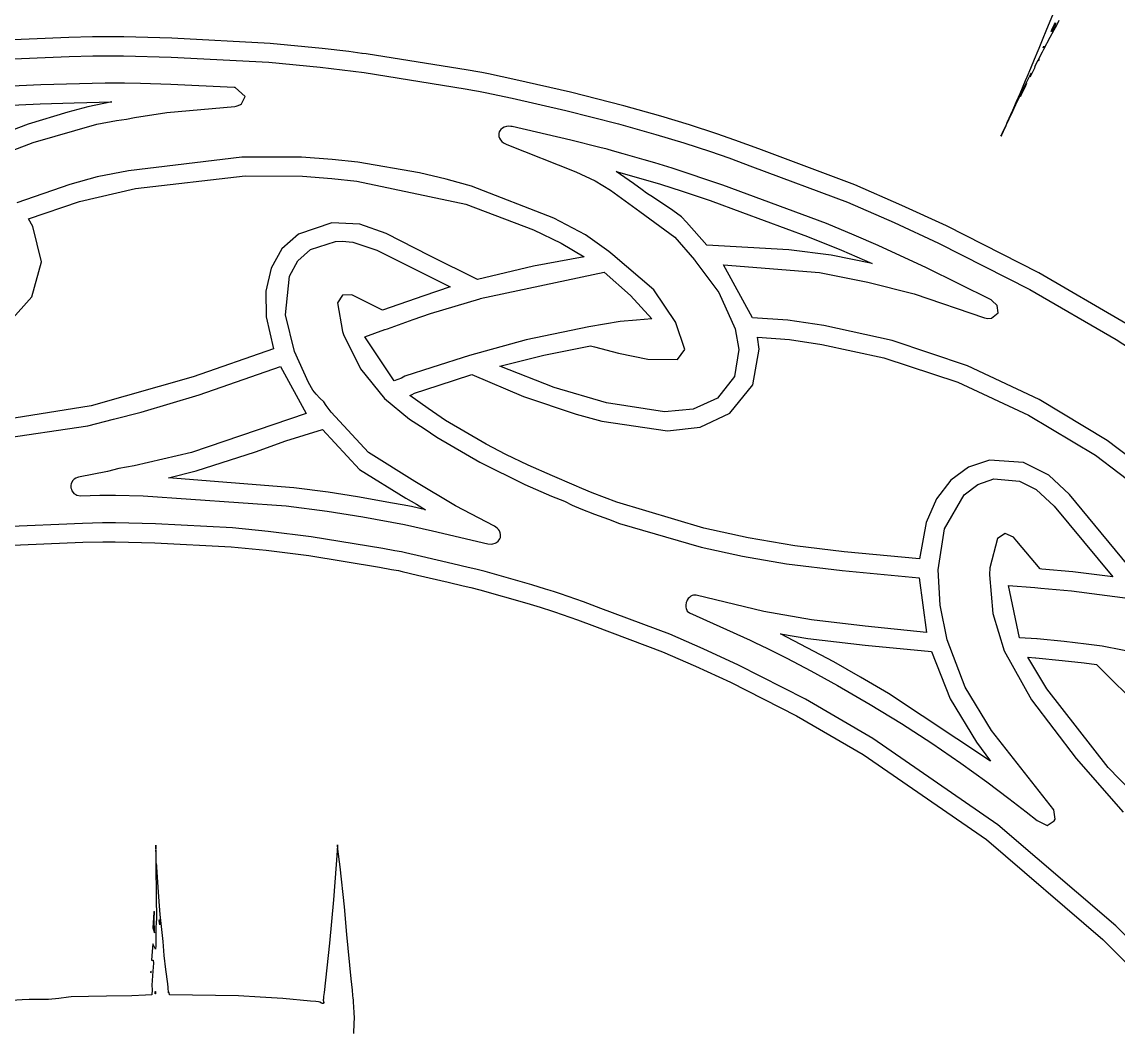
# Model space of a CAD drawing. Extents: x 0 to 238, y 0 to 238.
# Drawn here: x 116.11 to 149.35, y 147.68 to 178.18 of the extents above; entities that cross this region are included whole.
import ezdxf

# ---------------------------------------------------------------- set-up
doc = ezdxf.new("R2010")
doc.units = 0

msp = doc.modelspace()

# ---------------------------------------------------------------- linework, layer by layer
at = {"layer": 'Layer 1'}
for p, q in [((147.382742, 178.439117), (147.157354, 177.902765)), ((147.409994, 178.090613), (147.450758, 178.155098)), ((147.450758, 178.155098), (147.452308, 178.134479)), ((147.489624, 178.086592), (147.559432, 178.232944)), ((147.157354, 177.902765), (147.064703, 177.679601)), ((147.291996, 177.722464), (147.413216, 177.94179)), ((147.318289, 177.891907), (147.326104, 177.923174)), ((147.325364, 177.89568), (147.318289, 177.891907)), ((147.416731, 178.037855), (147.325364, 177.89568)), ((147.326104, 177.923174), (147.337424, 177.947092)), ((147.337424, 177.947092), (147.409994, 178.090613)), ((147.413216, 177.94179), (147.489624, 178.086592)), ((147.417, 178.038), (147.416731, 178.037855)), ((147.452308, 178.134479), (147.417, 178.038)), ((117.532077, 177.709581), (114.599457, 177.58021)), ((118.252784, 177.727908), (117.532077, 177.709581)), ((119.201507, 177.729729), (118.252784, 177.727908)), ((120.653637, 177.689839), (119.201507, 177.729729)), ((123.639287, 177.53035), (120.653637, 177.689839)), ((125.217347, 177.381167), (123.639287, 177.53035)), ((147.064703, 177.679601), (146.938702, 177.372614)), ((147.091672, 177.356047), (147.291996, 177.722464)), ((117.548102, 177.137199), (118.264427, 177.155526)), ((118.264427, 177.155526), (119.191859, 177.157276)), ((119.191859, 177.157276), (120.634489, 177.11759)), ((126.025913, 177.282926), (125.217347, 177.381167)), ((126.417126, 177.228739), (126.025913, 177.282926)), ((126.427907, 177.227661), (126.417126, 177.228739)), ((126.549059, 177.214456), (126.427907, 177.227661)), ((129.646219, 176.719207), (126.549059, 177.214456)), ((146.911211, 177.305837), (146.803199, 177.038336)), ((146.938702, 177.372614), (146.911211, 177.305837)), ((146.922344, 177.018868), (147.052928, 177.27061)), ((147.052928, 177.27061), (147.091672, 177.356047)), ((147.078533, 177.402587), (147.09922, 177.444356)), ((147.079476, 177.397871), (147.078533, 177.402587)), ((147.099624, 177.439166), (147.079476, 177.397871)), ((147.09922, 177.444356), (147.099624, 177.439166)), ((114.636702, 177.008904), (117.548102, 177.137199)), ((120.634489, 177.11759), (123.594869, 176.959515)), ((123.594869, 176.959515), (125.153579, 176.812153)), ((125.153579, 176.812153), (126.484079, 176.645588)), ((146.803199, 177.038336), (146.694783, 176.773191)), ((146.752478, 176.651237), (146.835894, 176.811604)), ((146.821947, 176.814031), (146.846071, 176.871641)), ((146.835894, 176.811604), (146.821947, 176.814031)), ((146.846071, 176.871641), (146.922344, 177.018868)), ((146.935433, 177.007414), (146.945, 177.024)), ((146.939813, 177.020083), (146.935433, 177.007414)), ((146.953018, 177.04178), (146.939813, 177.020083)), ((146.945, 177.024), (146.953018, 177.04178)), ((126.484079, 176.645588), (129.545339, 176.155594)), ((129.930095, 176.669008), (129.646219, 176.719207)), ((130.050909, 176.648124), (129.930095, 176.669008)), ((130.25723, 176.6048), (130.050909, 176.648124)), ((131.083723, 176.428598), (130.25723, 176.6048)), ((146.579636, 176.508788), (146.533414, 176.398555)), ((146.571768, 176.349788), (146.676343, 176.563994)), ((146.694783, 176.773191), (146.579636, 176.508788)), ((146.676343, 176.563994), (146.707669, 176.625445)), ((146.680313, 176.513795), (146.752478, 176.651237)), ((146.707669, 176.625445), (146.680313, 176.513795)), ((116.687228, 176.275699), (114.764108, 176.181567)), ((118.630288, 176.328997), (116.687228, 176.275699)), ((119.222903, 176.322664), (118.630288, 176.328997)), ((119.705282, 176.31094), (119.222903, 176.322664)), ((120.630688, 176.283582), (119.705282, 176.31094)), ((122.544238, 176.195988), (120.630688, 176.283582)), ((122.572943, 176.189249), (122.544238, 176.195988)), ((122.875203, 175.923433), (122.572943, 176.189249)), ((129.545339, 176.155594), (129.832449, 176.104856)), ((132.741563, 176.050119), (131.083723, 176.428598)), ((146.533414, 176.398555), (146.365636, 176.002962)), ((146.399784, 175.946437), (146.540206, 176.223712)), ((146.421975, 176.109483), (146.459773, 176.19034)), ((146.426008, 176.055738), (146.474268, 176.150406)), ((146.459773, 176.19034), (146.428983, 176.117301)), ((146.570796, 176.319324), (146.447219, 176.056877)), ((146.474268, 176.150406), (146.512405, 176.223448)), ((146.512405, 176.223448), (146.571768, 176.349788)), ((146.540206, 176.223712), (146.570796, 176.319324)), ((122.766855, 175.69892), (122.875203, 175.923433)), ((129.832449, 176.104856), (129.956429, 176.083427)), ((129.956429, 176.083427), (130.15938, 176.040707)), ((130.15938, 176.040707), (130.972462, 175.866932)), ((130.972462, 175.866932), (132.602942, 175.494585)), ((134.357633, 175.639907), (132.741563, 176.050119)), ((146.247449, 175.674092), (146.426008, 176.055738)), ((146.365636, 176.002962), (146.25978, 175.759986)), ((146.395, 175.949), (146.384959, 175.923259)), ((146.384959, 175.923259), (146.399784, 175.946437)), ((146.447219, 176.056877), (146.395, 175.949)), ((146.428983, 176.117301), (146.415507, 176.092773)), ((146.415507, 176.092773), (146.421975, 176.109483)), ((114.53846, 175.592501), (116.66613, 175.701456)), ((116.66613, 175.701456), (117.69558, 175.733999)), ((118.105664, 175.608672), (117.506507, 175.446756)), ((117.69558, 175.733999), (118.84153, 175.757045)), ((118.84153, 175.757045), (118.105664, 175.608672)), ((120.5098, 175.434785), (122.56707, 175.622779)), ((122.56707, 175.622779), (122.611743, 175.632682)), ((122.611743, 175.632682), (122.671173, 175.645823)), ((122.671173, 175.645823), (122.740642, 175.681803)), ((122.740642, 175.681803), (122.766855, 175.69892)), ((132.602942, 175.494585), (134.194342, 175.091109)), ((135.483503, 175.320587), (134.357633, 175.639907)), ((146.144086, 175.496673), (145.977521, 175.124123)), ((146.04241, 175.242058), (146.155945, 175.481382)), ((146.25978, 175.759986), (146.144086, 175.496673)), ((146.155945, 175.481382), (146.247449, 175.674092)), ((117.506507, 175.446756), (116.302677, 175.082359)), ((118.3838, 175.080766), (118.978368, 175.19228)), ((118.978368, 175.19228), (119.278683, 175.237359)), ((119.278683, 175.237359), (119.526982, 175.280954)), ((119.526982, 175.280954), (120.5098, 175.434785)), ((136.351169, 175.059757), (135.483503, 175.320587)), ((145.878405, 174.898549), (146.04241, 175.242058)), ((116.302677, 175.082359), (113.909437, 174.167596)), ((116.456098, 174.524023), (118.3838, 175.080766)), ((130.577683, 174.826339), (130.569194, 174.808144)), ((130.580178, 174.846687), (130.577683, 174.826339)), ((130.602346, 174.878558), (130.580178, 174.846687)), ((130.634957, 174.924984), (130.602346, 174.878558)), ((130.683942, 174.96312), (130.634957, 174.924984)), ((130.732202, 174.990544), (130.683942, 174.96312)), ((130.801347, 175.010356), (130.732202, 174.990544)), ((130.858073, 175.019105), (130.801347, 175.010356)), ((130.936909, 175.01466), (130.858073, 175.019105)), ((130.97983, 175.012233), (130.936909, 175.01466)), ((132.75033, 174.599255), (130.97983, 175.012233)), ((134.194342, 175.091109), (135.331462, 174.768625)), ((137.177326, 174.792052), (136.351169, 175.059757)), ((145.835953, 174.81001), (145.878405, 174.898549)), ((145.860142, 174.86304), (145.835953, 174.81001)), ((145.939856, 175.034913), (145.860142, 174.86304)), ((145.961821, 175.088281), (145.939856, 175.034913)), ((145.977521, 175.124123), (145.961821, 175.088281)), ((114.57745, 173.819266), (116.456098, 174.524023)), ((130.569194, 174.808144), (130.57135, 174.77095)), ((130.57135, 174.77095), (130.574652, 174.712598)), ((130.574652, 174.712598), (130.594664, 174.658425)), ((130.594664, 174.658425), (130.623098, 174.606609)), ((130.623098, 174.606609), (130.665954, 174.559777)), ((130.665954, 174.559777), (130.714671, 174.518542)), ((130.714671, 174.518542), (130.777064, 174.485522)), ((130.777064, 174.485522), (130.81729, 174.464231)), ((133.638076, 174.376091), (132.75033, 174.599255)), ((135.331462, 174.768625), (136.181608, 174.512912)), ((136.181608, 174.512912), (136.993143, 174.249859)), ((137.726951, 174.602373), (137.177326, 174.792052)), ((138.452981, 174.33514), (137.726951, 174.602373)), ((145.794, 174.72), (145.792307, 174.716495)), ((145.792307, 174.716495), (145.794, 174.72)), ((145.809635, 174.753489), (145.794, 174.72)), ((145.794, 174.72), (145.807547, 174.748637)), ((145.794, 174.72), (145.794, 174.72)), ((145.807547, 174.748637), (145.831064, 174.7987)), ((145.831064, 174.7987), (145.809635, 174.753489)), ((145.831, 174.798), (145.836187, 174.809052)), ((145.834494, 174.805547), (145.831, 174.798)), ((145.836187, 174.809052), (145.834494, 174.805547)), ((130.81729, 174.464231), (132.90968, 173.641836)), ((133.856389, 174.320163), (133.638076, 174.376091)), ((134.016756, 174.274883), (133.856389, 174.320163)), ((134.33736, 174.184188), (134.016756, 174.274883)), ((134.978354, 174.002194), (134.33736, 174.184188)), ((136.993143, 174.249859), (137.548556, 174.058295)), ((141.360201, 173.2452), (138.452981, 174.33514)), ((122.773852, 174.085952), (119.338972, 173.672909)), ((124.588822, 174.079148), (122.773852, 174.085952)), ((125.515512, 174.010957), (124.588822, 174.079148)), ((126.290931, 173.930101), (125.515512, 174.010957)), ((128.161361, 173.611997), (126.290931, 173.930101)), ((135.298817, 173.91096), (134.978354, 174.002194)), ((135.823781, 173.750997), (135.298817, 173.91096)), ((137.548556, 174.058295), (138.266701, 173.793689)), ((119.338972, 173.672909), (118.390449, 173.484715)), ((119.557375, 173.129953), (122.878105, 173.516315)), ((122.878105, 173.516315), (124.619835, 173.50486)), ((124.619835, 173.50486), (125.506094, 173.437211)), ((128.969258, 173.416996), (128.161361, 173.611997)), ((132.90968, 173.641836), (133.496366, 173.363689)), ((134.654022, 173.287999), (134.12542, 173.648755)), ((134.12542, 173.648755), (134.946793, 173.415549)), ((137.364241, 173.23816), (135.823781, 173.750997)), ((138.266701, 173.793689), (141.142, 172.715)), ((117.56537, 173.249554), (115.9609, 172.697906)), ((118.390449, 173.484715), (117.56537, 173.249554)), ((125.506094, 173.437211), (126.26285, 173.357624)), ((126.26285, 173.357624), (129.5726, 172.654169)), ((129.341402, 173.317879), (128.969258, 173.416996)), ((129.74643, 173.198217), (129.341402, 173.317879)), ((132.23716, 172.235479), (129.74643, 173.198217)), ((133.496366, 173.363689), (133.95321, 173.080217)), ((134.91856, 173.092391), (134.654022, 173.287999)), ((134.946793, 173.415549), (135.47533, 173.258958)), ((135.47533, 173.258958), (136.126094, 173.054993)), ((140.503401, 172.06863), (137.364241, 173.23816)), ((142.791571, 172.620174), (141.360201, 173.2452)), ((117.858905, 172.73719), (119.557375, 173.129953)), ((133.95321, 173.080217), (134.8423, 172.430799)), ((135.050423, 172.990376), (134.91856, 173.092391)), ((135.257958, 172.859792), (135.050423, 172.990376)), ((135.845519, 172.469725), (135.257958, 172.859792)), ((136.126094, 173.054993), (136.982573, 172.767547)), ((116.311435, 172.213169), (117.858905, 172.73719)), ((129.5726, 172.654169), (131.61862, 171.882927)), ((136.982573, 172.767547), (137.958113, 172.408278)), ((141.142, 172.715), (142.55713, 172.096914)), ((144.142761, 171.998182), (142.791571, 172.620174)), ((116.441822, 171.979692), (116.311435, 172.213169)), ((133.203133, 171.730527), (132.23716, 172.235479)), ((134.8423, 172.430799), (135.90928, 171.66158)), ((136.10588, 172.277286), (135.845519, 172.469725)), ((136.262, 172.112), (136.10588, 172.277286)), ((137.958113, 172.408278), (139.927793, 171.67322)), ((116.704879, 170.909385), (116.441822, 171.979692)), ((125.511199, 172.093624), (124.496169, 171.75207)), ((126.356728, 172.051632), (125.511199, 172.093624)), ((127.154959, 171.769659), (126.356728, 172.051632)), ((131.61862, 171.882927), (132.460006, 171.477159)), ((136.881095, 171.415151), (136.262, 172.112)), ((136.262, 172.112), (136.262, 172.112)), ((141.342227, 171.72229), (140.503401, 172.06863)), ((142.55713, 172.096914), (143.89733, 171.480042)), ((146.946141, 170.574152), (144.142761, 171.998182)), ((124.496169, 171.75207), (123.99514, 171.29994)), ((124.860161, 171.27904), (125.618398, 171.522217)), ((125.618398, 171.522217), (125.815891, 171.539737)), ((125.815891, 171.539737), (126.139724, 171.506999)), ((126.139724, 171.506999), (126.867439, 171.266247)), ((128.483849, 171.091401), (127.154959, 171.769659)), ((133.909893, 171.217422), (133.203133, 171.730527)), ((135.90928, 171.66158), (136.50176, 170.966814)), ((139.927793, 171.67322), (140.955483, 171.265497)), ((142.0694, 171.402501), (141.342227, 171.72229)), ((123.99514, 171.29994), (123.665124, 170.713606)), ((124.478363, 170.934565), (124.860161, 171.27904)), ((126.867439, 171.266247), (129.091009, 170.147857)), ((132.460006, 171.477159), (133.155579, 171.064652)), ((134.027269, 171.121537), (133.909893, 171.217422)), ((139.360105, 171.270484), (136.881095, 171.415151)), ((140.642165, 171.107221), (139.360105, 171.270484)), ((140.955483, 171.265497), (141.888035, 170.856159)), ((143.54053, 170.727209), (142.0694, 171.402501)), ((143.89733, 171.480042), (146.6708, 170.071242)), ((116.410154, 169.847362), (116.704879, 170.909385)), ((124.224061, 170.4771), (124.478363, 170.934565)), ((129.919129, 170.377501), (128.483849, 171.091401)), ((133.155579, 171.064652), (131.623469, 170.77862)), ((135.269299, 170.060757), (134.027269, 171.121537)), ((136.50176, 170.966814), (136.514629, 170.952327)), ((136.514629, 170.952327), (137.237357, 169.983268)), ((141.888035, 170.856159), (140.642165, 171.107221)), ((123.665124, 170.713606), (123.506779, 170.018531)), ((131.623469, 170.77862), (129.919129, 170.377501)), ((130.006261, 169.792781), (133.763, 170.598)), ((133.763, 170.598), (133.762648, 170.597984)), ((133.762648, 170.597984), (134.566553, 169.892782)), ((138.265692, 169.213499), (137.377881, 170.816559)), ((137.377881, 170.816559), (140.296151, 170.582814)), ((140.296151, 170.582814), (141.054253, 170.438415)), ((145.49876, 169.753893), (143.54053, 170.727209)), ((149.586261, 169.041172), (146.946141, 170.574152)), ((124.104283, 169.30053), (124.224061, 170.4771)), ((141.054253, 170.438415), (141.755352, 170.297118)), ((141.755352, 170.297118), (143.168662, 169.941885)), ((115.756668, 169.111267), (116.410154, 169.847362)), ((123.506779, 170.018531), (123.520762, 169.24018)), ((125.828835, 169.898552), (125.683697, 169.668042)), ((126.114192, 169.906098), (125.828835, 169.898552)), ((127.04715, 169.443254), (126.114192, 169.906098)), ((128.29733, 169.881231), (127.04715, 169.443254)), ((129.091009, 170.147857), (128.29733, 169.881231)), ((134.566553, 169.892782), (135.208038, 169.179534)), ((135.935696, 169.067022), (135.269299, 170.060757)), ((137.237357, 169.983268), (137.733689, 168.880967)), ((143.168662, 169.941885), (145.297292, 169.214912)), ((146.6708, 170.071242), (149.28767, 168.551662)), ((125.683697, 169.668042), (125.829239, 168.795256)), ((128.499828, 169.339913), (129.997298, 169.790421)), ((129.997298, 169.790421), (130.002824, 169.791903)), ((130.002824, 169.791903), (130.006261, 169.792781)), ((145.520522, 169.737316), (145.49876, 169.753893)), ((145.684952, 169.582676), (145.520522, 169.737316)), ((145.708315, 169.358165), (145.684952, 169.582676)), ((123.520762, 169.24018), (123.742306, 168.273801)), ((124.372055, 168.19326), (124.104283, 169.30053)), ((127.978031, 169.164117), (128.499828, 169.339913)), ((135.208038, 169.179534), (134.747085, 169.139848)), ((139.333002, 169.13709), (138.265692, 169.213499)), ((145.297292, 169.214912), (145.343921, 169.204805)), ((145.343921, 169.204805), (145.401531, 169.19234)), ((145.401531, 169.19234), (145.499569, 169.19753)), ((145.499569, 169.19753), (145.505496, 169.198405)), ((145.505496, 169.198405), (145.708315, 169.358165)), ((126.504277, 168.637325), (127.116769, 168.854636)), ((127.116769, 168.854636), (127.122024, 168.856591)), ((127.122024, 168.856591), (127.191428, 168.88132)), ((127.191428, 168.88132), (127.192167, 168.881452)), ((127.192167, 168.881452), (127.978031, 169.164117)), ((133.302842, 168.941613), (131.395832, 168.540765)), ((134.250891, 169.095847), (133.302842, 168.941613)), ((134.747085, 169.139848), (134.250891, 169.095847)), ((135.941558, 169.056716), (135.935696, 169.067022)), ((136.213978, 168.247334), (135.941558, 169.056716)), ((137.733689, 168.880967), (137.845274, 168.254595)), ((140.422942, 168.975095), (139.333002, 169.13709)), ((142.496322, 168.52216), (140.422942, 168.975095)), ((125.829239, 168.795256), (125.858215, 168.71049)), ((125.858215, 168.71049), (126.37652, 167.66846)), ((127.39497, 167.301765), (126.504277, 168.637325)), ((131.395832, 168.540765), (129.683282, 168.072197)), ((138.460656, 168.262689), (138.417868, 168.626473)), ((138.417868, 168.626473), (139.386939, 168.555387)), ((139.386939, 168.555387), (140.363492, 168.401624)), ((144.778372, 167.759678), (142.496322, 168.52216)), ((149.28767, 168.551662), (151.876555, 166.869043)), ((123.742306, 168.273801), (121.304536, 167.421095)), ((124.802954, 167.246758), (124.372055, 168.19326)), ((131.931726, 168.084745), (133.353596, 168.363431)), ((133.353596, 168.363431), (133.472321, 168.328665)), ((133.472321, 168.328665), (134.194442, 168.135416)), ((135.992902, 167.949914), (136.213978, 168.247334)), ((137.845274, 168.254595), (137.718867, 167.432642)), ((138.271022, 167.175412), (138.460656, 168.262689)), ((140.363492, 168.401624), (142.247122, 167.995382)), ((129.683282, 168.072197), (128.540032, 167.708811)), ((130.599536, 167.741775), (131.931726, 168.084745)), ((134.194442, 168.135416), (135.085078, 167.959348)), ((135.085078, 167.959348), (135.992902, 167.949914)), ((142.247122, 167.995382), (144.491312, 167.258235)), ((121.485539, 166.878006), (123.948769, 167.740211)), ((123.948769, 167.740211), (124.730524, 166.311601)), ((126.37652, 167.66846), (127.108335, 166.76352)), ((128.540032, 167.708811), (127.721151, 167.440635)), ((132.251786, 167.10287), (130.599536, 167.741775)), ((146.954642, 166.739458), (144.778372, 167.759678)), ((121.304536, 167.421095), (118.210256, 166.546088)), ((124.933538, 167.015508), (124.802954, 167.246758)), ((127.624067, 167.385652), (127.39497, 167.301765)), ((127.721151, 167.440635), (127.624067, 167.385652)), ((128.728985, 167.158456), (129.755055, 167.491992)), ((129.755055, 167.491992), (131.322, 166.829)), ((137.718867, 167.432642), (137.205626, 166.778295)), ((137.57372, 166.319899), (138.271022, 167.175412)), ((144.491312, 167.258235), (146.634162, 166.26248)), ((119.727709, 166.351693), (121.485539, 166.878006)), ((125.030566, 166.89759), (124.933538, 167.015508)), ((125.146057, 166.779339), (125.030566, 166.89759)), ((127.873516, 166.858409), (127.946612, 166.884419)), ((128.43034, 166.459042), (127.873516, 166.858409)), ((127.946612, 166.884419), (128.015756, 166.925925)), ((128.015756, 166.925925), (128.728985, 167.158456)), ((133.836046, 166.637672), (132.251786, 167.10287)), ((118.210256, 166.546088), (115.040726, 166.03898)), ((125.265928, 166.66553), (125.146057, 166.779339)), ((125.338295, 166.558531), (125.265928, 166.66553)), ((125.484176, 166.347897), (125.338295, 166.558531)), ((127.108335, 166.76352), (127.864408, 166.139976)), ((131.322, 166.829), (131.322248, 166.829634)), ((131.322248, 166.829634), (132.918238, 166.290048)), ((135.596864, 166.363736), (133.836046, 166.637672)), ((137.205626, 166.778295), (136.461316, 166.441076)), ((149.020042, 165.497694), (146.954642, 166.739458)), ((118.886326, 166.140309), (119.727709, 166.351693)), ((124.730524, 166.311601), (121.257244, 165.129611)), ((126.616868, 165.129809), (125.484176, 166.347897)), ((128.955304, 166.09788), (128.43034, 166.459042)), ((132.918238, 166.290048), (133.69561, 166.082652)), ((136.461316, 166.441076), (135.596864, 166.363736)), ((136.679182, 165.900362), (137.57372, 166.319899)), ((146.634162, 166.26248), (148.664223, 165.048567)), ((114.666716, 165.429372), (118.109826, 165.936212)), ((118.109826, 165.936212), (118.886326, 166.140309)), ((127.864408, 166.139976), (128.30818, 165.85873)), ((128.30818, 165.85873), (128.694206, 165.598239)), ((130.182784, 165.384519), (128.955304, 166.09788)), ((133.69561, 166.082652), (135.686464, 165.787034)), ((135.686464, 165.787034), (136.679182, 165.900362)), ((124.116385, 165.480091), (125.222, 165.823)), ((125.2219, 165.82326), (126.347066, 164.618137)), ((125.222, 165.823), (125.2219, 165.82326)), ((128.694206, 165.598239), (129.992426, 164.83771)), ((123.189963, 165.145745), (124.116385, 165.480091)), ((130.783146, 165.067897), (130.182784, 165.384519)), ((150.930122, 164.028188), (149.020042, 165.497694)), ((121.257244, 165.129611), (119.516864, 164.724447)), ((121.396163, 164.576108), (123.189963, 165.145745)), ((128.027936, 164.249117), (126.616868, 165.129809)), ((131.459914, 164.743929), (130.783146, 165.067897)), ((145.443062, 164.898964), (144.814536, 164.685658)), ((146.481202, 164.82982), (145.443062, 164.898964)), ((148.664223, 165.048567), (150.539902, 163.60754)), ((118.709105, 164.557747), (117.828976, 164.38431)), ((119.051198, 164.639817), (118.709105, 164.557747)), ((119.516864, 164.724447), (119.051198, 164.639817)), ((120.550804, 164.359006), (121.396163, 164.576108)), ((126.347066, 164.618137), (127.74694, 163.74712)), ((129.992426, 164.83771), (131.360916, 164.156288)), ((132.201509, 164.418547), (131.459914, 164.743929)), ((144.814536, 164.685658), (144.273299, 164.287517)), ((147.2459, 164.44193), (146.481202, 164.82982)), ((117.608019, 164.187079), (117.598655, 164.130615)), ((117.658421, 164.282222), (117.608019, 164.187079)), ((117.697165, 164.31928), (117.658421, 164.282222)), ((117.740909, 164.350889), (117.697165, 164.31928)), ((117.7936, 164.370834), (117.740909, 164.350889)), ((117.828976, 164.38431), (117.7936, 164.370834)), ((124.352434, 164.062058), (120.550804, 164.359006)), ((129.258586, 163.508871), (128.027936, 164.249117)), ((132.851599, 164.140939), (132.201509, 164.418547)), ((144.273299, 164.287517), (143.838591, 163.722458)), ((145.094015, 164.159447), (145.575389, 164.326762)), ((145.575389, 164.326762), (146.35417, 164.263557)), ((146.35417, 164.263557), (146.866391, 164.00571)), ((147.869992, 163.853941), (147.2459, 164.44193)), ((117.598655, 164.130615), (117.592522, 164.093285)), ((117.592522, 164.093285), (117.596835, 164.074619)), ((117.596835, 164.074619), (117.59616, 164.055281)), ((117.59616, 164.055281), (117.610579, 164.014641)), ((117.610579, 164.014641), (117.626011, 163.970976)), ((117.626011, 163.970976), (117.661385, 163.920644)), ((117.661385, 163.920644), (117.68854, 163.888166)), ((117.68854, 163.888166), (117.744736, 163.852118)), ((117.744736, 163.852118), (117.777146, 163.833723)), ((125.398454, 163.927768), (124.352434, 164.062058)), ((126.285658, 163.784046), (125.398454, 163.927768)), ((131.360916, 164.156288), (132.172115, 163.809008)), ((133.091745, 164.033466), (132.851599, 164.140939)), ((133.404326, 163.907059), (133.091745, 164.033466)), ((134.15165, 163.623183), (133.404326, 163.907059)), ((144.678421, 163.843239), (145.094015, 164.159447)), ((146.866391, 164.00571), (147.408019, 163.504367)), ((150.038382, 161.241181), (147.869992, 163.853941)), ((117.777146, 163.833723), (117.882799, 163.815192)), ((117.882799, 163.815192), (118.476628, 163.830689)), ((118.476628, 163.830689), (118.945193, 163.833511)), ((118.945193, 163.833511), (119.782546, 163.811613)), ((119.782546, 163.811613), (124.124096, 163.514126)), ((127.345688, 163.593222), (126.285658, 163.784046)), ((127.64048, 163.541206), (127.345688, 163.593222)), ((127.923949, 163.487973), (127.64048, 163.541206)), ((127.74694, 163.74712), (128.070976, 163.563642)), ((128.070976, 163.563642), (128.347034, 163.390138)), ((132.172115, 163.809008), (132.558073, 163.651943)), ((132.558073, 163.651943), (132.799373, 163.535574)), ((132.799373, 163.535574), (133.057172, 163.426072)), ((136.78382, 162.830311), (134.15165, 163.623183)), ((143.838591, 163.722458), (143.529652, 163.008394)), ((144.088359, 162.819182), (144.678421, 163.843239)), ((124.124096, 163.514126), (125.367006, 163.353691)), ((125.367006, 163.353691), (126.443546, 163.174122)), ((128.347034, 163.390138), (127.923949, 163.487973)), ((130.437756, 162.897657), (129.258586, 163.508871)), ((133.057172, 163.426072), (133.474598, 163.263213)), ((133.474598, 163.263213), (133.891753, 163.108838)), ((147.408019, 163.504367), (149.183509, 161.363877)), ((117.943469, 162.980771), (115.556229, 162.8768)), ((118.552662, 162.996468), (117.943469, 162.980771)), ((118.951016, 162.997346), (118.552662, 162.996468)), ((120.159356, 162.963654), (118.951016, 162.997346)), ((122.495046, 162.840348), (120.159356, 162.963654)), ((126.443546, 163.174122), (127.714216, 162.947249)), ((127.714216, 162.947249), (128.557755, 162.755146)), ((130.521983, 162.840182), (130.437756, 162.897657)), ((133.891753, 163.108838), (134.234249, 162.974952)), ((134.234249, 162.974952), (136.704639, 162.262872)), ((143.529652, 163.008394), (143.32131, 161.907394)), ((123.576446, 162.738333), (122.495046, 162.840348)), ((124.877166, 162.575135), (123.576446, 162.738333)), ((127.050406, 162.215186), (124.877166, 162.575135)), ((128.557755, 162.755146), (130.236625, 162.361576)), ((130.561601, 162.797934), (130.521983, 162.840182)), ((130.594483, 162.749555), (130.561601, 162.797934)), ((130.614766, 162.697401), (130.594483, 162.749555)), ((130.603175, 162.509342), (130.608565, 162.531511)), ((130.608565, 162.531511), (130.619953, 162.551656)), ((130.625547, 162.643364), (130.614766, 162.697401)), ((130.619953, 162.551656), (130.622042, 162.585954)), ((130.622042, 162.585954), (130.625547, 162.643364)), ((138.12672, 162.540506), (136.78382, 162.830311)), ((139.54879, 162.297329), (138.12672, 162.540506)), ((143.887967, 161.574252), (144.088359, 162.819182)), ((145.691763, 162.523773), (145.45775, 161.631105)), ((145.919646, 162.67019), (145.691763, 162.523773)), ((146.178187, 162.561035), (145.919646, 162.67019)), ((146.277842, 162.442174), (146.178187, 162.561035)), ((115.593269, 162.305332), (117.959279, 162.408343)), ((117.959279, 162.408343), (118.564157, 162.423907)), ((118.564157, 162.423907), (118.941087, 162.424782)), ((118.941087, 162.424782), (120.139927, 162.391294)), ((120.139927, 162.391294), (122.450417, 162.269402)), ((122.450417, 162.269402), (123.512477, 162.169275)), ((127.416217, 162.150636), (127.050406, 162.215186)), ((130.236625, 162.361576), (130.346522, 162.353827)), ((130.346522, 162.353827), (130.386479, 162.361644)), ((130.386479, 162.361644), (130.458508, 162.380375)), ((130.458508, 162.380375), (130.497051, 162.40288)), ((130.497051, 162.40288), (130.549609, 162.441355)), ((130.549609, 162.441355), (130.578582, 162.478213)), ((130.578582, 162.478213), (130.603175, 162.509342)), ((136.704639, 162.262872), (137.958869, 161.988834)), ((141.04013, 162.120994), (139.54879, 162.297329)), ((146.982107, 161.598296), (146.277842, 162.442174)), ((123.512477, 162.169275), (124.811987, 162.006151)), ((124.811987, 162.006151), (126.949307, 161.651525)), ((127.6189, 162.115731), (127.416217, 162.150636)), ((127.739646, 162.087029), (127.6189, 162.115731)), ((128.221354, 161.974772), (127.739646, 162.087029)), ((129.175468, 161.753693), (128.221354, 161.974772)), ((137.958869, 161.988834), (139.292209, 161.755899)), ((143.32131, 161.907394), (141.04013, 162.120994)), ((126.949307, 161.651525), (127.318287, 161.586368)), ((127.318287, 161.586368), (127.524202, 161.550924)), ((127.524202, 161.550924), (127.641581, 161.522829)), ((127.641581, 161.522829), (128.109945, 161.413064)), ((129.643494, 161.642111), (129.175468, 161.753693)), ((129.877981, 161.587924), (129.643494, 161.642111)), ((130.157477, 161.516771), (129.877981, 161.587924)), ((139.292209, 161.755899), (140.976399, 161.553283)), ((140.976399, 161.553283), (143.311079, 161.327963)), ((143.949682, 160.501848), (143.887967, 161.574252)), ((145.45775, 161.631105), (145.445688, 161.428289)), ((147.032106, 161.59459), (146.982107, 161.598296)), ((147.975439, 161.50814), (147.032106, 161.59459)), ((128.109945, 161.413064), (129.036635, 161.19805)), ((129.036635, 161.19805), (129.490448, 161.090173)), ((131.571537, 161.11498), (130.157477, 161.516771)), ((143.311079, 161.327963), (143.532829, 159.676253)), ((145.445688, 161.428289), (145.446565, 161.417305)), ((145.446565, 161.417305), (145.548415, 160.245124)), ((149.183509, 161.363877), (147.975439, 161.50814)), ((129.490448, 161.090173), (129.717857, 161.038088)), ((129.717857, 161.038088), (129.993986, 160.967877)), ((129.993986, 160.967877), (131.419226, 160.562917)), ((131.990106, 160.985474), (131.571537, 161.11498)), ((132.126081, 160.944707), (131.990106, 160.985474)), ((132.258957, 160.901383), (132.126081, 160.944707)), ((132.439943, 160.839929), (132.258957, 160.901383)), ((146.355065, 159.507415), (146.027862, 161.098075)), ((146.027862, 161.098075), (146.826124, 161.031637)), ((146.826124, 161.031637), (147.008928, 161.018632)), ((147.008928, 161.018632), (147.008996, 161.018564)), ((147.008996, 161.018564), (147.937639, 160.93164)), ((147.937639, 160.93164), (149.861899, 160.681591)), ((131.419226, 160.562917), (131.820342, 160.438533)), ((133.138479, 160.600605), (132.439943, 160.839929)), ((133.6625, 160.401159), (133.138479, 160.600605)), ((136.253258, 160.583456), (136.238836, 160.496735)), ((136.261544, 160.600838), (136.253258, 160.583456)), ((136.266263, 160.619234), (136.261544, 160.600838)), ((136.285736, 160.651308), (136.266263, 160.619234)), ((136.315045, 160.699754), (136.285736, 160.651308)), ((136.34995, 160.73729), (136.315045, 160.699754)), ((136.388087, 160.769903), (136.34995, 160.73729)), ((136.429525, 160.79107), (136.388087, 160.769903)), ((136.47211, 160.80576), (136.429525, 160.79107)), ((136.516179, 160.806903), (136.47211, 160.80576)), ((136.549329, 160.806095), (136.516179, 160.806903)), ((138.607549, 160.310104), (136.549329, 160.806095)), ((131.820342, 160.438533), (131.941697, 160.402485)), ((131.941697, 160.402485), (132.072617, 160.359833)), ((132.072617, 160.359833), (132.255556, 160.297707)), ((132.255556, 160.297707), (132.959889, 160.056407)), ((135.754, 159.619), (133.6625, 160.401159)), ((136.238836, 160.496735), (136.241735, 160.439328)), ((136.241735, 160.439328), (136.246451, 160.401056)), ((136.246451, 160.401056), (136.268484, 160.350451)), ((136.268484, 160.350451), (136.281895, 160.323702)), ((136.281895, 160.323702), (136.355473, 160.268313)), ((136.355473, 160.268313), (136.355755, 160.26818)), ((136.355755, 160.26818), (136.356, 160.268)), ((136.356, 160.268), (138.19408, 159.436518)), ((140.050989, 160.053045), (138.607549, 160.310104)), ((144.165642, 159.449602), (143.949682, 160.501848)), ((145.548415, 160.245124), (145.890469, 159.119345)), ((132.959889, 160.056407), (133.476025, 159.859653)), ((133.476025, 159.859653), (135.535865, 159.089424)), ((141.674799, 159.861213), (140.050989, 160.053045)), ((143.532829, 159.676253), (141.674799, 159.861213)), ((136.767925, 159.173442), (135.754, 159.619)), ((140.725824, 158.786202), (139.107604, 159.631629)), ((139.107604, 159.631629), (139.942521, 159.494373)), ((138.19408, 159.436518), (138.334028, 159.370216)), ((138.334028, 159.370216), (138.721268, 159.183385)), ((139.942521, 159.494373), (141.675151, 159.292838)), ((141.675151, 159.292838), (143.686, 159.095)), ((144.712755, 158.01456), (144.165642, 159.449602)), ((146.880972, 159.479252), (146.355065, 159.507415)), ((146.881982, 159.478969), (146.880972, 159.479252)), ((146.890878, 159.479912), (146.881982, 159.478969)), ((147.711173, 159.398181), (146.890878, 159.479912)), ((148.382825, 159.319209), (147.711173, 159.398181)), ((148.862038, 159.258904), (148.382825, 159.319209)), ((152.635298, 158.520893), (148.862038, 159.258904)), ((135.535865, 159.089424), (136.533709, 158.650569)), ((137.836785, 158.68156), (136.767925, 159.173442)), ((138.721268, 159.183385), (139.30391, 158.892696)), ((139.30391, 158.892696), (140.029266, 158.514152)), ((143.686, 159.09541), (144.257499, 157.664973)), ((143.686, 159.095), (143.686, 159.09541)), ((145.890469, 159.119345), (146.724173, 157.626995)), ((147.183244, 157.966631), (146.609563, 158.922562)), ((146.609563, 158.922562), (146.847013, 158.907065)), ((146.847013, 158.907065), (146.850583, 158.907537)), ((146.850583, 158.907537), (147.650327, 158.827555)), ((136.533709, 158.650569), (137.591589, 158.163809)), ((139.869865, 157.65036), (137.836785, 158.68156)), ((141.540661, 158.31777), (140.725824, 158.786202)), ((147.650327, 158.827555), (148.319622, 158.749125)), ((148.319622, 158.749125), (148.688599, 158.700744)), ((148.688599, 158.700744), (150.904, 156.506)), ((140.029266, 158.514152), (140.842486, 158.062092)), ((142.385888, 157.822925), (141.540661, 158.31777)), ((137.591589, 158.163809), (139.594689, 157.147839)), ((140.842486, 158.062092), (141.83002, 157.486861)), ((145.503832, 156.698172), (144.712755, 158.01456)), ((149.050163, 155.581224), (147.183244, 157.966631)), ((141.914205, 156.46189), (139.869865, 157.65036)), ((145.475438, 155.776025), (142.385888, 157.822925)), ((144.257499, 157.664973), (145.05572, 156.34755)), ((146.724173, 157.626995), (148.077853, 155.852045)), ((141.83002, 157.486861), (142.776454, 156.910688)), ((139.594689, 157.147839), (141.615909, 155.972789)), ((142.776454, 156.910688), (143.701524, 156.313357)), ((147.399052, 154.292602), (145.503832, 156.698172)), ((145.702895, 153.8461), (141.914205, 156.46189)), ((143.701524, 156.313357), (144.576601, 155.713869)), ((145.05572, 156.34755), (145.475438, 155.776025)), ((141.615909, 155.972789), (145.352319, 153.393039)), ((144.576601, 155.713869), (145.366642, 155.145039)), ((148.077853, 155.852045), (149.505333, 154.220885)), ((151.148614, 153.396721), (149.050163, 155.581224)), ((145.366642, 155.145039), (146.037687, 154.641366)), ((146.037687, 154.641366), (146.556453, 154.237687)), ((146.556453, 154.237687), (146.89127, 153.971532)), ((147.437998, 154.012499), (147.399052, 154.292602)), ((146.89127, 153.971532), (147.19509, 153.824912)), ((147.19509, 153.824912), (147.410507, 153.962504)), ((147.410507, 153.962504), (147.437998, 154.012499)), ((149.277385, 150.78431), (145.702895, 153.8461)), ((120.172193, 153.165479), (120.170979, 153.226323)), ((120.170979, 153.226323), (120.171586, 153.173364)), ((125.677841, 153.233663), (125.671394, 153.058086)), ((125.688172, 153.104714), (125.677841, 153.233663)), ((145.352319, 153.393039), (148.884829, 150.367099)), ((120.171586, 153.173364), (120.173, 153.095)), ((120.173, 153.095), (120.172193, 153.165479)), ((120.173127, 153.07208), (120.172845, 152.925607)), ((120.172845, 152.925607), (120.173788, 152.358123)), ((120.177101, 152.985023), (120.173127, 153.07208)), ((120.185726, 152.702564), (120.177101, 152.985023)), ((125.671394, 153.058086), (125.640872, 152.64248)), ((125.759126, 152.563443), (125.688172, 153.104714)), ((120.197652, 152.616585), (120.185726, 152.702564)), ((120.202504, 152.558301), (120.197652, 152.616585)), ((120.240508, 151.950053), (120.202504, 152.558301)), ((125.640872, 152.64248), (125.553208, 151.56856)), ((125.890788, 151.355233), (125.759126, 152.563443)), ((120.173788, 152.358123), (120.176892, 151.963136)), ((120.176892, 151.963136), (120.179048, 151.644965)), ((120.273186, 151.521378), (120.240508, 151.950053)), ((120.179048, 151.644965), (120.191715, 151.016838)), ((125.553208, 151.56856), (125.431991, 150.25733)), ((120.119203, 151.221797), (120.107212, 151.181098)), ((120.12675, 151.180762), (120.119203, 151.221797)), ((120.305261, 151.126389), (120.273186, 151.521378)), ((125.964772, 150.512433), (125.890788, 151.355233)), ((120.107212, 151.181098), (120.08294, 150.717921)), ((120.125, 151.002), (120.12675, 151.180762)), ((120.131587, 150.569548), (120.125, 151.002)), ((120.125, 151.002), (120.125, 151.002)), ((120.191715, 151.016838), (120.182012, 150.858495)), ((120.277077, 150.931454), (120.283, 150.973)), ((120.290014, 150.813268), (120.277077, 150.931454)), ((120.282739, 150.973093), (120.287723, 150.946412)), ((120.283, 150.973), (120.282739, 150.973093)), ((120.287723, 150.946412), (120.290014, 150.813268)), ((120.37116, 150.486405), (120.305261, 151.126389)), ((120.08294, 150.717921), (120.131587, 150.569548)), ((120.182012, 150.858495), (120.171852, 150.735728)), ((120.171852, 150.735728), (120.175018, 150.527657)), ((150.864475, 149.1923), (149.277385, 150.78431)), ((120.080079, 150.237389), (120.060323, 150.006069)), ((120.162488, 150.069467), (120.080079, 150.237389)), ((120.175018, 150.527657), (120.168414, 150.172289)), ((120.390766, 150.30825), (120.37116, 150.486405)), ((120.423647, 149.878632), (120.390766, 150.30825)), ((125.431991, 150.25733), (125.271489, 148.76127)), ((126.09576, 149.169873), (125.964772, 150.512433)), ((148.884829, 150.367099), (150.446379, 148.800629)), ((120.060323, 150.006069), (120.04004, 149.73675)), ((120.168414, 150.172289), (120.162488, 150.069467)), ((120.04004, 149.73675), (120.08734, 149.742395)), ((120.098257, 149.649408), (120.080401, 149.402323)), ((120.08734, 149.742395), (120.098257, 149.649408)), ((120.478159, 149.45211), (120.423647, 149.878632)), ((120.023745, 149.408877), (120.01869, 149.380511)), ((120.01869, 149.380511), (120.020384, 149.351335)), ((120.020384, 149.351335), (120.029, 149.389)), ((120.029, 149.389), (120.023745, 149.408877)), ((120.029, 149.389), (120.029, 149.389)), ((120.080401, 149.402323), (120.050081, 148.979642)), ((120.535771, 149.022757), (120.478159, 149.45211)), ((120.050081, 148.979642), (120.057089, 148.839962)), ((120.54837, 148.91523), (120.535771, 149.022757)), ((120.559825, 148.749337), (120.54837, 148.91523)), ((126.130124, 148.834517), (126.09576, 149.169873)), ((117.234638, 148.58182), (116.921451, 148.551622)), ((117.52168, 148.612342), (117.234638, 148.58182)), ((117.599438, 148.622719), (117.52168, 148.612342)), ((118.12548, 148.63707), (117.599438, 148.622719)), ((118.678271, 148.643279), (118.12548, 148.63707)), ((119.441227, 148.660864), (118.678271, 148.643279)), ((119.862223, 148.681012), (119.441227, 148.660864)), ((120.054662, 148.690444), (119.862223, 148.681012)), ((120.057089, 148.839962), (120.054662, 148.690444)), ((120.154443, 148.722169), (120.155725, 148.790763)), ((120.163474, 148.715568), (120.154443, 148.722169)), ((120.155725, 148.790763), (120.16563, 148.784969)), ((120.16563, 148.784969), (120.163474, 148.715568)), ((120.573908, 148.758368), (120.559825, 148.749337)), ((120.581051, 148.689102), (120.573908, 148.758368)), ((122.681851, 148.662009), (120.581051, 148.689102)), ((123.339758, 148.62024), (122.681851, 148.662009)), ((124.024618, 148.575702), (123.339758, 148.62024)), ((124.865665, 148.498148), (124.024618, 148.575702)), ((125.250466, 148.569302), (125.247032, 148.537295)), ((125.257542, 148.633313), (125.250466, 148.569302)), ((125.271489, 148.76127), (125.257542, 148.633313)), ((126.147712, 148.666877), (126.130124, 148.834517)), ((126.156672, 148.583057), (126.147712, 148.666877)), ((126.161188, 148.541147), (126.156672, 148.583057)), ((116.123121, 148.536935), (115.636632, 148.502975)), ((116.333755, 148.55095), (116.123121, 148.536935)), ((116.43496, 148.546299), (116.333755, 148.55095)), ((116.921451, 148.551622), (116.43496, 148.546299)), ((125.023337, 148.48238), (124.865665, 148.498148)), ((125.102173, 148.474495), (125.023337, 148.48238)), ((125.146239, 148.466545), (125.102173, 148.474495)), ((125.195495, 148.433999), (125.146239, 148.466545)), ((125.224739, 148.420523), (125.195495, 148.433999)), ((125.244819, 148.42295), (125.224739, 148.420523)), ((125.267115, 148.458527), (125.244819, 148.42295)), ((125.247032, 148.537295), (125.245621, 148.522741)), ((125.245621, 148.522741), (125.267115, 148.458527)), ((126.163412, 148.517362), (126.161188, 148.541147)), ((126.165568, 148.476722), (126.163412, 148.517362)), ((126.183153, 148.148848), (126.165568, 148.476722)), ((126.191981, 147.983226), (126.183153, 148.148848)), ((126.186184, 147.827575), (126.191981, 147.983226)), ((126.170755, 147.516284), (126.186184, 147.827575))]:
    msp.add_line(p, q, dxfattribs=at)

doc.saveas('drawing.dxf')
